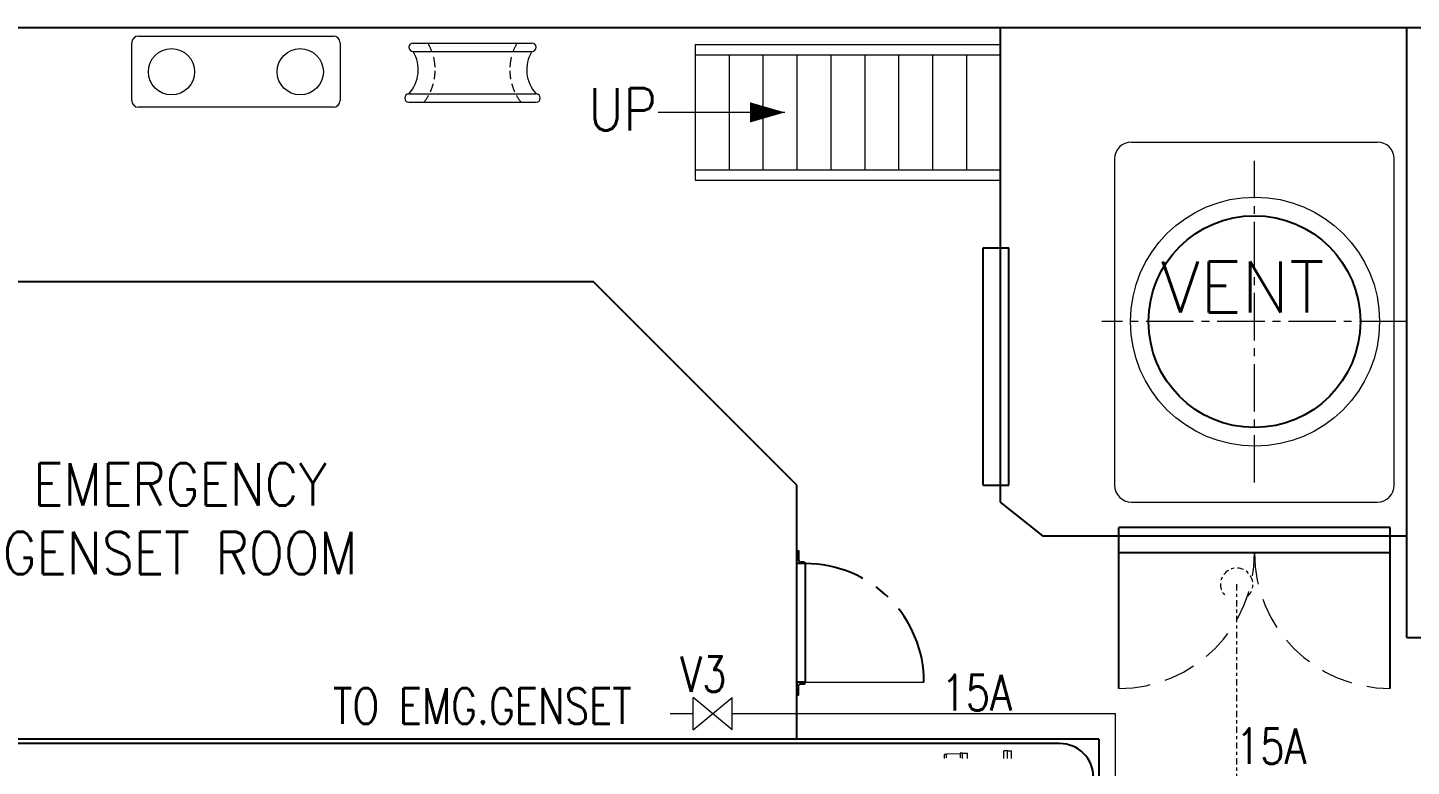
# Model space of a CAD drawing. Extents: x 475189 to 476029, y 1007718 to 1008015.
# Drawn here: x 475681.87 to 475725.64, y 1007887.43 to 1007910.8 of the extents above; entities that cross this region are included whole.
import ezdxf
from ezdxf.enums import TextEntityAlignment as Align

# ---------------------------------------------------------------- set-up
doc = ezdxf.new("R2010")
doc.units = 0
doc.header["$LTSCALE"] = 2
doc.header["$MEASUREMENT"] = 0
for name, pattern in [('AM_ISO02W050x2', [3.75, 3, -0.75]), ('CENTER', [2, 1.25, -0.25, 0.25, -0.25]), ('CENTER2', [1.125, 0.75, -0.125, 0.125, -0.125]), ('DASHDOT', [38.1, 12.7, -6.35, 12.7, -6.35]), ('DASHDOT2', [0.5, 0.25, -0.125, 0, -0.125]), ('DASHED', [0.75, 0.5, -0.25]), ('HIDDEN', [0.375, 0.25, -0.125])]:
    doc.linetypes.add(name, pattern=pattern)
doc.layers.get('0').update_dxf_attribs({"linetype": 'CONTINUOUS', "lineweight": 0})
for name, color, linetype in [('Frame', 243, 'CONTINUOUS'), ('RED-1', 1, 'CONTINUOUS'), ('Ref-1', 6, 'CENTER'), ('Yellow-1', 2, 'CONTINUOUS')]:
    doc.layers.add(name, color=color, linetype=linetype)
doc.styles.add('ROMANS', font='ROMANS.SHX')

msp = doc.modelspace()

# ---------------------------------------------------------------- linework, layer by layer
at = {"color": 8}
for p, q in [((475685.375, 1007910.531), (475691.54, 1007910.531)), ((475685.16, 1007908.494), (475685.16, 1007910.317)), ((475691.754, 1007910.317), (475691.754, 1007908.494)), ((475702.987, 1007910.263), (475712.637, 1007910.263)), ((475702.987, 1007909.941), (475712.637, 1007909.941)), ((475691.54, 1007908.28), (475685.375, 1007908.28)), ((475705.825, 1007908.118), (475701.817, 1007908.118)), ((475702.987, 1007906.295), (475712.637, 1007906.295)), ((475702.987, 1007905.974), (475712.637, 1007905.974)), ((475706.203, 1007888.282), (475706.203, 1007896.324)), ((475702.924, 1007888.577), (475702.924, 1007889.603)), ((475704.155, 1007888.577), (475702.924, 1007889.603)), ((475702.924, 1007888.577), (475704.155, 1007889.603)), ((475704.155, 1007888.577), (475704.155, 1007889.603))]:
    msp.add_line(p, q, dxfattribs=at)
at = {"color": 8, "linetype": 'Continuous'}
for p, q in [((475694.064, 1007910.313), (475697.817, 1007910.313)), ((475694.064, 1007910.045), (475697.817, 1007910.045)), ((475702.987, 1007910.263), (475702.987, 1007905.974)), ((475704.059, 1007909.941), (475704.059, 1007906.295)), ((475705.131, 1007909.941), (475705.131, 1007906.295)), ((475706.203, 1007909.941), (475706.203, 1007906.295)), ((475707.276, 1007909.941), (475707.276, 1007906.295)), ((475708.348, 1007909.941), (475708.348, 1007906.295)), ((475709.42, 1007909.941), (475709.42, 1007906.295)), ((475710.492, 1007909.941), (475710.492, 1007906.295)), ((475711.565, 1007909.941), (475711.565, 1007906.295)), ((475712.637, 1007910.263), (475712.637, 1007905.974)), ((475693.93, 1007908.705), (475697.951, 1007908.705)), ((475693.93, 1007908.437), (475697.951, 1007908.437)), ((475716.791, 1007907.18), (475724.565, 1007907.18)), ((475716.255, 1007906.644), (475716.255, 1007896.324)), ((475725.101, 1007896.324), (475725.101, 1007906.644)), ((475716.791, 1007895.788), (475724.565, 1007895.788)), ((475702.924, 1007889.09), (475702.195, 1007889.09)), ((475716.28, 1007889.09), (475704.155, 1007889.09)), ((475716.28, 1007884.891), (475716.28, 1007889.09))]:
    msp.add_line(p, q, dxfattribs=at)
at = {"color": 8, "linetype": 'CENTER2'}
for p, q in [((475720.678, 1007896.404), (475720.678, 1007906.59)), ((475725.503, 1007901.497), (475715.853, 1007901.497))]:
    msp.add_line(p, q, dxfattribs=at)
at = {"color": 8, "linetype": 'DASHDOT2', "ltscale": 0.4}
msp.add_line((475720.115, 1007893.185), (475720.115, 1007885.403), dxfattribs=at)
at = {"color": 8, "linetype": 'AM_ISO02W050x2'}
for p, q in [((475710.874, 1007887.809), (475710.869, 1007887.8)), ((475710.869, 1007887.677), (475710.869, 1007887.8)), ((475710.874, 1007887.809), (475710.931, 1007887.809)), ((475710.931, 1007887.809), (475710.936, 1007887.8)), ((475710.936, 1007887.824), (475711.365, 1007887.83)), ((475710.936, 1007887.691), (475710.936, 1007887.824)), ((475711.446, 1007887.846), (475711.365, 1007887.846)), ((475711.365, 1007887.846), (475711.365, 1007887.691)), ((475711.446, 1007887.677), (475711.446, 1007887.846)), ((475711.446, 1007887.846), (475711.601, 1007887.846)), ((475711.601, 1007887.677), (475711.601, 1007887.846)), ((475712.752, 1007887.677), (475712.752, 1007887.913)), ((475712.87, 1007887.913), (475712.752, 1007887.913)), ((475712.87, 1007887.677), (475712.87, 1007887.913)), ((475712.87, 1007887.677), (475712.87, 1007887.913)), ((475712.87, 1007887.913), (475712.988, 1007887.913)), ((475712.988, 1007887.677), (475712.988, 1007887.913))]:
    msp.add_line(p, q, dxfattribs=at)
at = {"color": 8}
msp.add_lwpolyline([(475705.825, 1007908.118, 0, 0.643, 0), (475704.715, 1007908.118, 0.643, 0.643, 0)], format="xyseb", dxfattribs=at)
at = {"color": 8, "linetype": 'ByBlock'}
msp.add_lwpolyline([(475706.472, 1007890.088), (475710.224, 1007890.088)], dxfattribs=at)
at = {"color": 8}
for centre in [(475686.42, 1007909.405), (475690.494, 1007909.405)]:
    msp.add_circle(centre, 0.732, dxfattribs=at)
at = {"color": 8, "linetype": 'DASHDOT'}
msp.add_circle((475720.697, 1007901.497), 3.94, dxfattribs=at)
at = {"color": 8}
for centre, start, end in [((475685.375, 1007910.317), 90, 180), ((475691.54, 1007910.317), 0, 90), ((475685.375, 1007908.494), 180, 270), ((475691.54, 1007908.494), 270, 0)]:
    msp.add_arc(centre, 0.214, start, end, dxfattribs=at)
at = {"color": 8, "linetype": 'Continuous'}
for centre, radius, start, end in [((475694.064, 1007910.179), 0.134, 90, 270), ((475693.091, 1007909.465), 1.133, 317.8291, 30.7497), ((475698.791, 1007909.465), 1.133, 149.2503, 222.1709), ((475697.817, 1007910.179), 0.134, 270, 90), ((475693.93, 1007908.571), 0.134, 90, 270), ((475697.951, 1007908.571), 0.134, 270, 90), ((475716.791, 1007906.644), 0.536, 90, 180), ((475724.565, 1007906.644), 0.536, 0, 90), ((475716.791, 1007896.324), 0.536, 180, 270), ((475724.565, 1007896.324), 0.536, 270, 0)]:
    msp.add_arc(centre, radius, start, end, dxfattribs=at)
at = {"color": 8, "linetype": 'HIDDEN'}
for centre, start, end in [((475693.091, 1007909.465), 19.6319, 30.7497), ((475698.791, 1007909.465), 149.2503, 160.3681), ((475693.091, 1007909.465), 2.8275, 14.0393), ((475698.791, 1007909.465), 165.9607, 177.1725), ((475693.091, 1007909.465), 349.6967, 359.0712), ((475698.791, 1007909.465), 180.9288, 190.3033), ((475693.091, 1007909.465), 321.9522, 331.0268), ((475693.091, 1007909.465), 335.1374, 344.4765), ((475698.791, 1007909.465), 195.5235, 204.8626), ((475698.791, 1007909.465), 208.9732, 218.0478)]:
    msp.add_arc(centre, 1.669, start, end, dxfattribs=at)
at = {"color": 8, "linetype": 'DASHED'}
for centre, start, end in [((475716.389, 1007894.18), 270, 0), ((475724.967, 1007894.18), 180, 270)]:
    msp.add_arc(centre, 4.289, start, end, dxfattribs=at)
at = {"color": 8, "linetype": 'DASHDOT2', "ltscale": 0.4}
msp.add_arc((475720.115, 1007893.185), 0.513, 313.2567, 220.7188, dxfattribs=at)
at = {"layer": 'Frame', "color": 8, "linetype": 'Continuous'}
for p, q in [((475699.77, 1007902.757), (475670.821, 1007902.757)), ((475706.203, 1007896.324), (475699.77, 1007902.757)), ((475706.203, 1007888.282), (475706.203, 1007896.324))]:
    msp.add_line(p, q, dxfattribs=at)
at = {"layer": 'RED-1', "color": 8}
for p, q in [((475667.604, 1007910.799), (475756.813, 1007910.799)), ((475712.637, 1007910.799), (475712.637, 1007895.788)), ((475725.503, 1007891.499), (475725.503, 1007910.799)), ((475712.637, 1007895.788), (475713.977, 1007894.716)), ((475713.977, 1007894.716), (475725.503, 1007894.716)), ((475725.503, 1007891.499), (475741.586, 1007891.499)), ((475715.759, 1007888.282), (475680.203, 1007888.282)), ((475715.759, 1007888.282), (475715.759, 1007883.994))]:
    msp.add_line(p, q, dxfattribs=at)
at = {"layer": 'Ref-1', "color": 8}
msp.add_lwpolyline([(475710.224, 1007890.088, 0.414214), (475706.472, 1007893.841)], format="xyb", dxfattribs=at)
at = {"layer": 'Yellow-1', "color": 8, "linetype": 'Continuous'}
for p, q in [((475712.101, 1007903.829), (475712.905, 1007903.829)), ((475712.101, 1007896.324), (475712.905, 1007896.324)), ((475716.389, 1007894.18), (475716.389, 1007894.984)), ((475724.967, 1007894.18), (475724.967, 1007894.984))]:
    msp.add_line(p, q, dxfattribs=at)
at = {"layer": 'Yellow-1', "color": 8}
for p, q in [((475712.101, 1007896.324), (475712.101, 1007903.829)), ((475712.905, 1007896.324), (475712.905, 1007903.829)), ((475724.967, 1007894.984), (475716.389, 1007894.984)), ((475716.389, 1007889.891), (475716.389, 1007894.18)), ((475724.967, 1007894.18), (475716.389, 1007894.18)), ((475724.967, 1007889.891), (475724.967, 1007894.18)), ((475714.513, 1007888.148), (475680.233, 1007888.148))]:
    msp.add_line(p, q, dxfattribs=at)
at = {"layer": 'Yellow-1'}
for p, q in [((475706.203, 1007890.088), (475706.203, 1007893.841)), ((475706.472, 1007890.088), (475706.472, 1007893.841))]:
    msp.add_line(p, q, dxfattribs=at)
at = {"layer": 'Yellow-1', "color": 8}
for points in [[(475706.472, 1007893.841), (475706.472, 1007893.841), (475706.203, 1007893.841), (475706.203, 1007894.243), (475706.257, 1007894.243), (475706.257, 1007893.948, 0.414214), (475706.311, 1007893.894), (475706.418, 1007893.894, -0.414214)], [(475706.472, 1007890.088), (475706.472, 1007890.088), (475706.203, 1007890.088), (475706.203, 1007889.686), (475706.257, 1007889.686), (475706.257, 1007889.981, -0.414214), (475706.311, 1007890.034), (475706.418, 1007890.034, 0.414214)]]:
    msp.add_lwpolyline(points, format="xyb", close=True, dxfattribs=at)
msp.add_circle((475720.678, 1007901.497), 3.351, dxfattribs=at)
msp.add_arc((475714.513, 1007887.076), 1.072, 0, 90, dxfattribs=at)

# ---------------------------------------------------------------- texts
at = {"color": 8, "style": 'ROMANS'}
for s, height, width, p in [('UP', 1.3403, 0.88, (475699.605, 1007907.542)), (' V3', 1.1258, 0.8, (475701.893, 1007889.78)), ('15A', 1.1258, 0.8, (475710.771, 1007889.196)), ('TO EMG.GENSET ', 1.12581, 0.8, (475691.524, 1007888.769)), ('15A', 1.1258, 0.8, (475720.086, 1007887.501))]:
    msp.add_text(s, height=height, dxfattribs=dict(at, width=width)).set_placement(p)
at = {"color": 8, "linetype": 'Continuous', "style": 'ROMANS'}
msp.add_text('VENT', height=1.6083, dxfattribs=at).set_placement((475717.715, 1007901.788))
at = {"color": 8, "style": 'ROMANS', "width": 0.88}
for s, height, p in [('EMERGENCY', 1.3403, (475686.694, 1007895.678)), ('GENSET ROOM', 1.34025, (475686.694, 1007893.508))]:
    msp.add_text(s, height=height, dxfattribs=at).set_placement(p, align=Align.CENTER)

doc.saveas('drawing.dxf')
